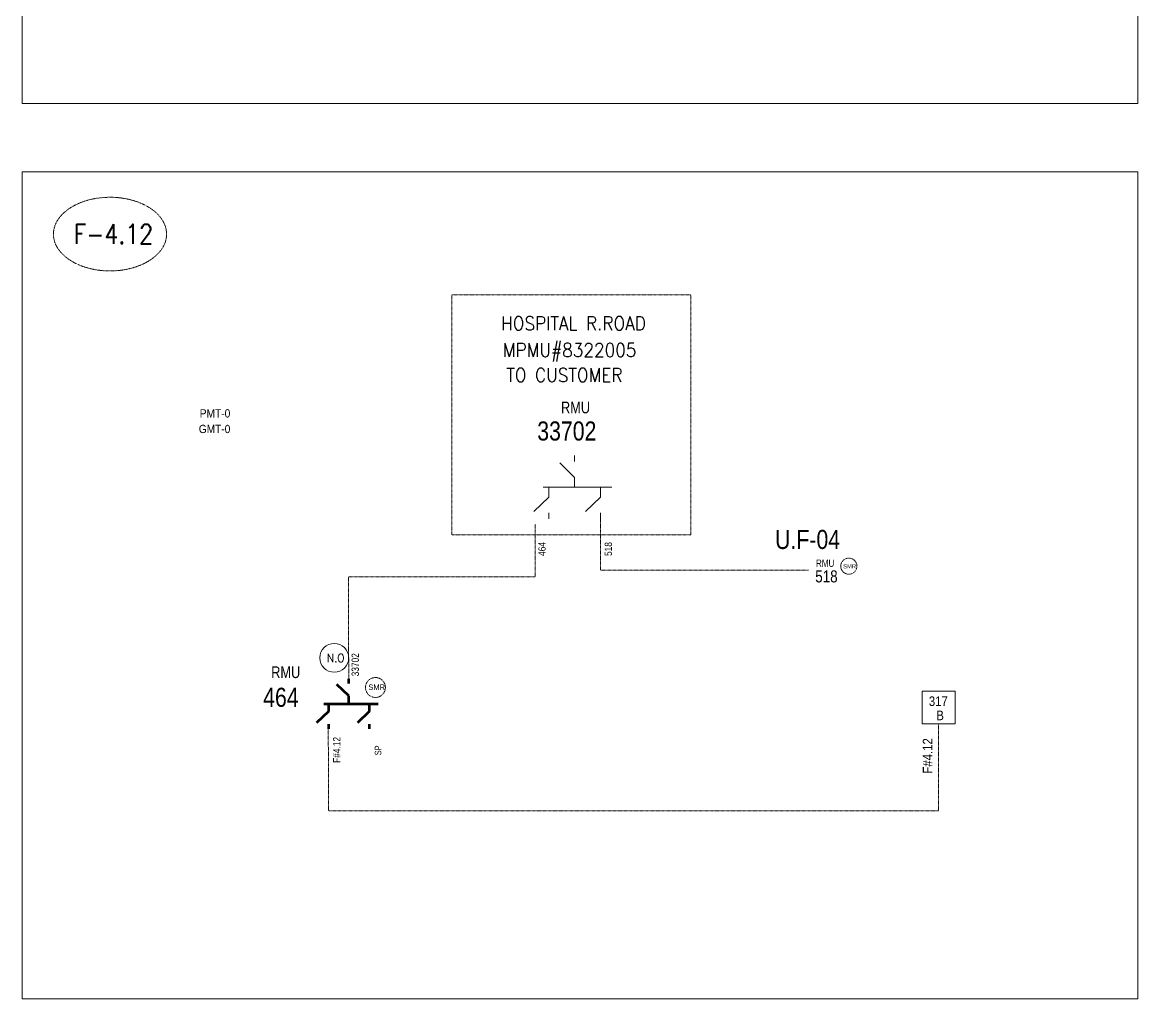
# Model space of a CAD drawing. Header units: metres. Extents: x 65984 to 144644, y -19036 to 23726.
# Drawn here: x 108281 to 110051, y -1171 to 379 of the extents above; entities that cross this region are included whole.
import ezdxf
from ezdxf.enums import TextEntityAlignment as Align

# ---------------------------------------------------------------- set-up
doc = ezdxf.new("R2010")
doc.units = ezdxf.units.M
doc.header["$MEASUREMENT"] = 0
doc.linetypes.add('DGN Style 2', pattern=[0.023128, 0, -0.023128])
doc.linetypes.add('DGN Style 3', pattern=[0.013877, 0, -0.013877])
for name, color, linetype, lineweight in [('d_eos', 111, 'Continuous', 40), ('d_eos no', 121, 'Continuous', 40), ('d_switch', 95, 'Continuous', 40), ('d_tf no', 6, 'Continuous', 40), ('d_ug cable', 95, 'Continuous', 40), ('d_village name', 7, 'Continuous', 40), ('FDR  4  08', 74, 'Continuous', 40), ('fedr no', 95, 'Continuous', 40), ('GRID STATION  04', 7, 'Continuous', 40), ('O H MAIN FEEDER', 4, 'Continuous', 100), ('SW N O', 114, 'Continuous', 30)]:
    doc.layers.add(name, color=color, linetype=linetype, lineweight=lineweight)
doc.styles.add('NASKHF', font='naskhf.shx', dxfattribs={"height": 8})
doc.styles.add('Style-Arial', font='arial.ttf')
doc.styles.add('Style-ENGINEERING', font='ENGINEERING.shx')
doc.styles.add('Style-msdefault', font='msdefault.shx')
doc.styles.add('Style-STANDARD', font='STANDARD.shx')

# ---------------------------------------------------------------- blocks, each defined once
blk = doc.blocks.new('*U1117')
at = {"layer": 'd_eos', "color": 7, "linetype": 'Continuous', "lineweight": 13, "ltscale": 2.149539}
for p, q in [((-12.95, 12.1), (-12.95, 14.93)), ((-12.95, 4.66), (-5.94, 11.45)), ((11.34, 12.1), (11.34, 14.92)), ((11.34, 4.66), (18.34, 11.45)), ((14.01, 0.01), (-18.32, 0.01)), ((-12.95, 0.01), (-12.95, 4.66)), ((-0.8, 0.01), (-0.8, -4.64)), ((11.34, 0.01), (11.34, 4.66)), ((-0.8, -4.64), (6.2, -11.44)), ((-0.8, -12.09), (-0.8, -14.91))]:
    blk.add_line(p, q, dxfattribs=at)
blk = doc.blocks.new('*U3699')
at = {"layer": 'SW N O', "color": 3, "lineweight": 13}
blk.add_circle((0, 0), 16.8, dxfattribs=at)
at = {"layer": 'SW N O', "color": 3, "lineweight": 13, "style": 'Style-STANDARD'}
blk.add_text('N.O', height=9.6, dxfattribs=at).set_placement((1.7, -0.2), align=Align.MIDDLE_CENTER)
blk = doc.blocks.new('*U4049')
at = {"layer": 'd_eos', "color": 2, "linetype": 'Continuous', "lineweight": 211, "ltscale": 1.587033}
for p, q in [((-12.95, 12.1), (-12.95, 14.93)), ((11.34, 12.1), (11.34, 14.92)), ((-12.95, 4.66), (-5.94, 11.45)), ((11.34, 4.66), (18.34, 11.45)), ((14.01, 0.01), (-18.32, 0.01)), ((-12.95, 0.01), (-12.95, 4.66)), ((-0.8, 0.01), (-0.8, -4.64)), ((11.34, 0.01), (11.34, 4.66)), ((-0.8, -4.64), (6.2, -11.44)), ((-0.8, -12.09), (-0.8, -14.91))]:
    blk.add_line(p, q, dxfattribs=at)

msp = doc.modelspace()

# ---------------------------------------------------------------- linework, layer by layer
at = {"layer": 'd_ug cable', "color": 9, "linetype": 'DGN Style 3', "lineweight": 13, "flags": 128}
for points in [[(108798.8, -668.1), (108798.4, -501.1), (109095, -501.1), (109095, -417.4)], [(109198.7, -407.8), (109198.7, -490.7), (109528.8, -490.7), (109528.8, -490.7)], [(109735.4, -734.5), (109735.4, -872.8), (108766.5, -872.8), (108766.4, -742.4)]]:
    msp.add_lwpolyline(points, dxfattribs=at)
at = {"layer": 'd_ug cable', "color": 2, "linetype": 'DGN Style 3', "lineweight": 13}
for centre, radius in [((109592.8, -484.2), 12.8), ((108841.2, -676.8), 15.8)]:
    msp.add_circle(centre, radius, dxfattribs=at)
at = {"layer": 'FDR  4  08', "linetype": 'DGN Style 2', "lineweight": 13, "flags": 128}
msp.add_lwpolyline([(108962.5, -53.2), (109342.2, -53.2), (109342.2, -434.6), (108962.5, -434.6)], close=True, dxfattribs=at)
at = {"layer": 'fedr no', "color": 82, "linetype": 'DGN Style 3', "lineweight": 13, "true_color": 0x1dc70e}
msp.add_ellipse((108419.8, 43), major_axis=(89.8, 0), ratio=0.651175, dxfattribs=at)
at = {"layer": 'GRID STATION  04', "color": 9, "linetype": 'Continuous', "lineweight": 13, "ltscale": 1.777892, "flags": 128}
msp.add_lwpolyline([(109709.3, -734.5), (109709.3, -682.4), (109761.4, -682.4), (109761.4, -734.5)], close=True, dxfattribs=at)
at = {"layer": 'O H MAIN FEEDER', "color": 140, "lineweight": 13, "ltscale": 0.861012, "flags": 128}
for points in [[(110051.4, 1563.6), (108280.6, 1563.6), (108280.6, 250.6), (110051.4, 250.6)], [(110051.4, 142.1), (108280.6, 142.1), (108280.6, -1170.9), (110051.4, -1170.9)]]:
    msp.add_lwpolyline(points, close=True, dxfattribs=at)

# ---------------------------------------------------------------- block references
at = {"layer": 'd_eos', "color": 7, "linetype": 'Continuous', "lineweight": 13, "ltscale": 2.149539, "xscale": 3.367383148800002, "yscale": 3.367383148800002, "zscale": 3.367383148800002, "rotation": 180}
msp.add_blockref('*U1117', (109154.7, -358.8), dxfattribs=at)
at = {"layer": 'd_eos', "color": 2, "linetype": 'Continuous', "lineweight": 211, "ltscale": 1.587033, "xscale": 2.668198050966522, "yscale": 2.668198050966522, "zscale": 2.668198050966522, "rotation": 180}
msp.add_blockref('*U4049', (108796.7, -702.6), dxfattribs=at)
at = {"layer": 'SW N O', "color": 3, "lineweight": 13, "xscale": 1.361660423737189, "yscale": 1.361660423737189, "zscale": 1.361660423737189}
msp.add_blockref('*U3699', (108775.8, -629.7), dxfattribs=at)

# ---------------------------------------------------------------- texts
at = {"layer": 'd_eos no', "color": 7, "linetype": 'Continuous', "lineweight": 13}
for s, height, style, width, p in [('RMU', 18.52, 'Style-msdefault', 0.818182, (109135.8, -223)), ('PMT-0', 13.18, 'Style-Arial', 0.88, (108562.2, -235)), ('33702', 30.31, 'Style-msdefault', 0.833333, (109098.1, -254.4))]:
    msp.add_text(s, height=height, dxfattribs=dict(at, style=style, width=width)).set_placement(p, align=Align.TOP_LEFT)
at = {"layer": 'd_eos no', "color": 2, "linetype": 'Continuous', "lineweight": 13, "style": 'Style-msdefault'}
for s, height, width, p in [('U.F-04', 30.31, 0.833333, (109475.7, -426.6)), ('RMU', 18.52, 0.818182, (108675.7, -643.3)), ('464', 30.31, 0.833333, (108662.9, -677.2))]:
    msp.add_text(s, height=height, dxfattribs=dict(at, width=width)).set_placement(p, align=Align.TOP_LEFT)
at = {"layer": 'd_eos no', "color": 2, "linetype": 'Continuous', "lineweight": 53, "ltscale": 0.9, "style": 'Style-msdefault', "width": 0.818182}
msp.add_text('RMU', height=11.67, dxfattribs=at).set_placement((109540.7, -473.7), align=Align.TOP_LEFT)
at = {"layer": 'd_eos no', "color": 2, "linetype": 'Continuous', "lineweight": 140, "ltscale": 0.9, "style": 'Style-msdefault', "width": 0.833333}
msp.add_text('518', height=19.1, dxfattribs=at).set_placement((109539.5, -490.9), align=Align.TOP_LEFT)
at = {"layer": 'd_eos no', "color": 7, "linetype": 'Continuous', "lineweight": 13, "insert": (108560.8, -259.8), "char_height": 13.088, "attachment_point": 1, "style": 'NASKHF'}
msp.add_mtext('\\fArial|b0|i0|c178178|p39;\\H1x;\\W0.88;GMT-0\\P', dxfattribs=at)
at = {"layer": 'd_switch', "color": 9, "linetype": 'Continuous', "lineweight": 13, "style": 'Style-ENGINEERING', "width": 0.857143}
for s, p in [('464', (109099.9, -468)), ('33702', (108803.3, -659.1)), ('F#4.12', (108774, -796.5))]:
    msp.add_text(s, height=11.55, rotation=90, dxfattribs=at).set_placement(p, align=Align.TOP_LEFT)
at = {"layer": 'd_switch', "color": 1, "linetype": 'Continuous', "lineweight": 13, "style": 'Style-ENGINEERING', "width": 0.857143}
msp.add_text('518', height=11.55, rotation=90, dxfattribs=at).set_placement((109205.1, -468), align=Align.TOP_LEFT)
at = {"layer": 'd_switch', "color": 9, "linetype": 'Continuous', "lineweight": 13, "ltscale": 0.9, "style": 'Style-ENGINEERING', "width": 0.857143}
msp.add_text('SP', height=10.4, rotation=90, dxfattribs=at).set_placement((108840.1, -784.6), align=Align.TOP_LEFT)
at = {"layer": 'd_tf no', "color": 1, "linetype": 'Continuous', "lineweight": 40, "style": 'Style-msdefault', "width": 0.945946}
for height, p in [(6.69, (109583.8, -481.1)), (8.63, (108830, -672))]:
    msp.add_text('SMR', height=height, dxfattribs=at).set_placement(p, align=Align.TOP_LEFT)
at = {"layer": 'd_village name', "color": 7, "linetype": 'Continuous', "lineweight": 13, "style": 'Style-STANDARD'}
for s, p in [('HOSPITAL R.ROAD', (109155.6, -98.7)), ('MPMU#8322005', (109149.5, -141.1)), ('TO CUSTOMER ', (109148, -180.8))]:
    msp.add_text(s, height=21.556, dxfattribs=at).set_placement(p, align=Align.MIDDLE_CENTER)
at = {"layer": 'fedr no', "color": 6, "linetype": 'Continuous', "lineweight": 13, "style": 'Style-STANDARD', "width": 0.909091}
msp.add_text('F-4.12', height=31.18, dxfattribs=at).set_placement((108425.2, 43.2), align=Align.MIDDLE_CENTER)
at = {"layer": 'GRID STATION  04', "color": 9, "linetype": 'Continuous', "lineweight": 13, "style": 'Style-msdefault', "width": 0.888889}
for s, height, p in [('317', 15.15, (109719.8, -691)), ('B', 15.2, (109731.7, -713.6))]:
    msp.add_text(s, height=height, dxfattribs=at).set_placement(p, align=Align.TOP_LEFT)
msp.add_text('F#4.12', height=15.15, rotation=90, dxfattribs=at).set_placement((109710.2, -813.4), align=Align.TOP_LEFT)

doc.saveas('drawing.dxf')
